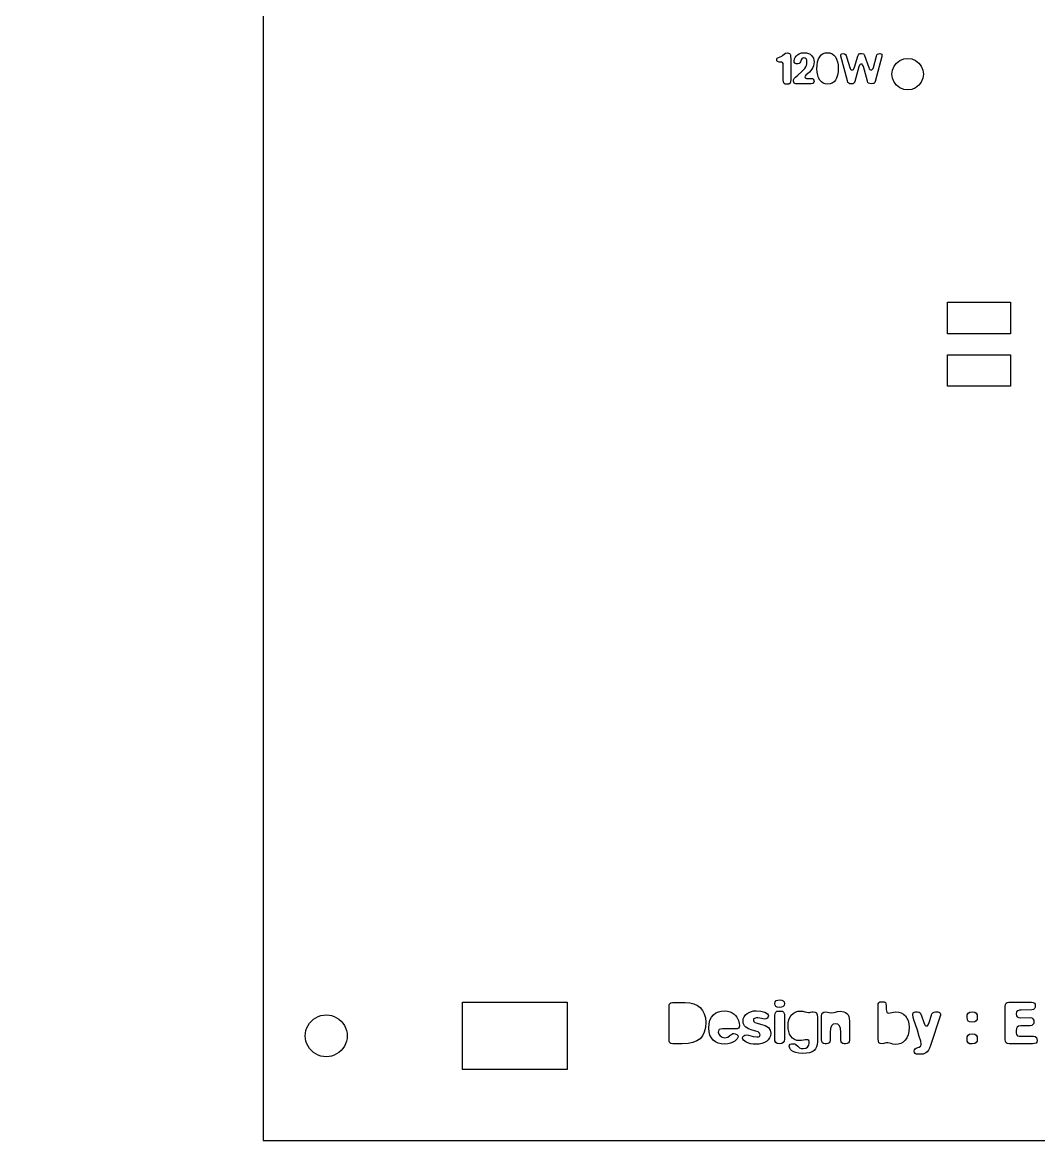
# Model space of a CAD drawing. Header units: metres. Extents: x 505 to 703, y -1295 to -955.
# Drawn here: x 504.9 to 601.9, y -1295.2 to -1188.5 of the extents above; entities that cross this region are included whole.
import ezdxf

# ---------------------------------------------------------------- set-up
doc = ezdxf.new("R2010")
doc.units = ezdxf.units.M

msp = doc.modelspace()

# ---------------------------------------------------------------- linework, layer by layer
at = {"layer": 'COMPONENT0'}
for p, q in [((566.6, -1282.35, 0), (566.62, -1282.2, 0)), ((566.6, -1285.48, 0), (566.6, -1282.35, 0)), ((566.62, -1282.2, 0), (566.68, -1282.09, 0)), ((566.68, -1282.09, 0), (566.78, -1282.02, 0)), ((566.78, -1282.02, 0), (566.92, -1282, 0)), ((566.92, -1282, 0), (568.13, -1282, 0)), ((568.13, -1282, 0), (568.57, -1282.03, 0)), ((568.57, -1282.03, 0), (568.96, -1282.12, 0)), ((568.96, -1282.12, 0), (569.3, -1282.27, 0)), ((569.3, -1282.27, 0), (569.58, -1282.48, 0)), ((569.58, -1282.48, 0), (569.8, -1282.75, 0)), ((576.68, -1282.1, 0), (576.72, -1281.92, 0)), ((576.71, -1282.24, 0), (576.68, -1282.1, 0)), ((576.78, -1282.36, 0), (576.71, -1282.24, 0)), ((576.72, -1281.92, 0), (576.82, -1281.81, 0)), ((576.92, -1282.43, 0), (576.78, -1282.36, 0)), ((576.82, -1281.81, 0), (576.97, -1281.75, 0)), ((577.14, -1282.46, 0), (576.92, -1282.43, 0)), ((576.97, -1281.75, 0), (577.14, -1281.73, 0)), ((577.14, -1281.73, 0), (577.36, -1281.75, 0)), ((577.32, -1282.44, 0), (577.14, -1282.46, 0)), ((577.47, -1282.38, 0), (577.32, -1282.44, 0)), ((577.36, -1281.75, 0), (577.5, -1281.83, 0)), ((577.57, -1282.27, 0), (577.47, -1282.38, 0)), ((577.5, -1281.83, 0), (577.58, -1281.94, 0)), ((577.61, -1282.08, 0), (577.57, -1282.27, 0)), ((577.58, -1281.94, 0), (577.61, -1282.08, 0)), ((586.55, -1282.27, 0), (586.56, -1282.13, 0)), ((586.55, -1285.45, 0), (586.55, -1282.27, 0)), ((586.56, -1282.13, 0), (586.62, -1282.01, 0)), ((586.62, -1282.01, 0), (586.71, -1281.93, 0)), ((586.71, -1281.93, 0), (586.84, -1281.91, 0)), ((586.84, -1281.91, 0), (587.03, -1281.91, 0)), ((587.03, -1281.91, 0), (587.14, -1281.93, 0)), ((587.14, -1281.93, 0), (587.24, -1282, 0)), ((587.24, -1282, 0), (587.3, -1282.11, 0)), ((587.3, -1282.11, 0), (587.32, -1282.27, 0)), ((587.32, -1282.27, 0), (587.32, -1282.66, 0)), ((587.32, -1282.66, 0), (587.34, -1282.78, 0)), ((598.68, -1282.34, 0), (598.7, -1282.17, 0)), ((598.68, -1285.52, 0), (598.68, -1282.34, 0)), ((598.7, -1282.17, 0), (598.76, -1282.05, 0)), ((598.76, -1282.05, 0), (598.87, -1281.98, 0)), ((598.87, -1281.98, 0), (599.02, -1281.96, 0)), ((599.02, -1281.96, 0), (601.2, -1281.96, 0)), ((601.2, -1281.96, 0), (601.35, -1281.98, 0)), ((601.38, -1282.66, 0), (601.23, -1282.7, 0)), ((601.35, -1281.98, 0), (601.46, -1282.04, 0)), ((601.48, -1282.56, 0), (601.38, -1282.66, 0)), ((601.46, -1282.04, 0), (601.53, -1282.14, 0)), ((601.53, -1282.42, 0), (601.48, -1282.56, 0)), ((601.53, -1282.14, 0), (601.55, -1282.27, 0)), ((601.55, -1282.27, 0), (601.53, -1282.42, 0)), ((569.8, -1282.75, 0), (569.96, -1283.08, 0)), ((569.96, -1283.08, 0), (570.06, -1283.45, 0)), ((570.06, -1283.45, 0), (570.09, -1283.87, 0)), ((570.41, -1284.02, 0), (570.5, -1283.67, 0)), ((570.5, -1283.67, 0), (570.65, -1283.39, 0)), ((570.65, -1283.39, 0), (570.84, -1283.16, 0)), ((570.84, -1283.16, 0), (571.06, -1282.99, 0)), ((571.06, -1282.99, 0), (571.31, -1282.87, 0)), ((571.31, -1282.87, 0), (571.58, -1282.81, 0)), ((571.58, -1282.81, 0), (571.87, -1282.78, 0)), ((571.87, -1282.78, 0), (572.17, -1282.8, 0)), ((572.17, -1282.8, 0), (572.42, -1282.87, 0)), ((572.42, -1282.87, 0), (572.63, -1282.96, 0)), ((572.63, -1282.96, 0), (572.81, -1283.09, 0)), ((572.81, -1283.09, 0), (572.95, -1283.23, 0)), ((572.95, -1283.23, 0), (573.07, -1283.39, 0)), ((573.07, -1283.39, 0), (573.22, -1283.7, 0)), ((573.22, -1283.7, 0), (573.29, -1283.98, 0)), ((573.66, -1283.77, 0), (573.68, -1283.55, 0)), ((573.68, -1283.55, 0), (573.76, -1283.35, 0)), ((573.76, -1283.35, 0), (573.89, -1283.18, 0)), ((573.89, -1283.18, 0), (574.04, -1283.04, 0)), ((574.04, -1283.04, 0), (574.23, -1282.93, 0)), ((574.23, -1282.93, 0), (574.45, -1282.84, 0)), ((574.45, -1282.84, 0), (574.67, -1282.79, 0)), ((574.67, -1283.56, 0), (574.64, -1283.63, 0)), ((574.64, -1283.63, 0), (574.67, -1283.78, 0)), ((574.67, -1282.79, 0), (574.91, -1282.78, 0)), ((574.74, -1283.51, 0), (574.67, -1283.56, 0)), ((574.94, -1283.46, 0), (574.74, -1283.51, 0)), ((574.91, -1282.78, 0), (575.36, -1282.82, 0)), ((575.02, -1283.46, 0), (574.94, -1283.46, 0)), ((575.08, -1283.45, 0), (575.02, -1283.46, 0)), ((575.26, -1283.48, 0), (575.08, -1283.45, 0)), ((575.42, -1283.52, 0), (575.26, -1283.48, 0)), ((575.36, -1282.82, 0), (575.74, -1282.92, 0)), ((575.56, -1283.56, 0), (575.42, -1283.52, 0)), ((575.72, -1283.58, 0), (575.56, -1283.56, 0)), ((575.84, -1283.55, 0), (575.72, -1283.58, 0)), ((575.74, -1282.92, 0), (575.99, -1283.07, 0)), ((575.96, -1283.47, 0), (575.84, -1283.55, 0)), ((576.05, -1283.37, 0), (575.96, -1283.47, 0)), ((575.99, -1283.07, 0), (576.06, -1283.16, 0)), ((576.08, -1283.25, 0), (576.05, -1283.37, 0)), ((576.06, -1283.16, 0), (576.08, -1283.25, 0)), ((576.68, -1283.22, 0), (576.71, -1283.04, 0)), ((576.68, -1285.41, 0), (576.68, -1283.22, 0)), ((576.71, -1283.04, 0), (576.78, -1282.91, 0)), ((576.78, -1282.91, 0), (576.89, -1282.82, 0)), ((576.89, -1282.82, 0), (577.03, -1282.8, 0)), ((577.03, -1282.8, 0), (577.25, -1282.8, 0)), ((577.25, -1282.8, 0), (577.41, -1282.83, 0)), ((577.41, -1282.83, 0), (577.53, -1282.92, 0)), ((577.53, -1282.92, 0), (577.6, -1283.09, 0)), ((577.6, -1283.09, 0), (577.62, -1283.31, 0)), ((577.62, -1283.31, 0), (577.62, -1285.5, 0)), ((577.97, -1283.93, 0), (578.03, -1283.65, 0)), ((578.03, -1283.65, 0), (578.13, -1283.41, 0)), ((578.13, -1283.41, 0), (578.26, -1283.2, 0)), ((578.26, -1283.2, 0), (578.43, -1283.03, 0)), ((578.43, -1283.03, 0), (578.63, -1282.91, 0)), ((578.63, -1282.91, 0), (578.87, -1282.83, 0)), ((578.87, -1282.83, 0), (579.14, -1282.8, 0)), ((579.14, -1282.8, 0), (579.36, -1282.82, 0)), ((579.36, -1282.82, 0), (579.56, -1282.87, 0)), ((579.56, -1282.87, 0), (579.74, -1282.92, 0)), ((579.74, -1282.92, 0), (579.89, -1282.94, 0)), ((579.89, -1282.94, 0), (580, -1282.93, 0)), ((580, -1282.93, 0), (580.1, -1282.91, 0)), ((580.1, -1282.91, 0), (580.21, -1282.89, 0)), ((580.21, -1282.89, 0), (580.36, -1282.88, 0)), ((580.36, -1282.88, 0), (580.55, -1282.91, 0)), ((580.55, -1282.91, 0), (580.67, -1282.99, 0)), ((580.67, -1282.99, 0), (580.73, -1283.15, 0)), ((580.73, -1283.15, 0), (580.75, -1283.41, 0)), ((580.75, -1283.41, 0), (580.75, -1285.73, 0)), ((581.15, -1283.23, 0), (581.18, -1283.09, 0)), ((581.15, -1285.56, 0), (581.15, -1283.23, 0)), ((581.18, -1283.09, 0), (581.26, -1282.98, 0)), ((581.26, -1282.98, 0), (581.38, -1282.92, 0)), ((581.38, -1282.92, 0), (581.56, -1282.89, 0)), ((581.56, -1282.89, 0), (581.88, -1282.94, 0)), ((581.88, -1282.94, 0), (582.14, -1282.98, 0)), ((582.14, -1282.98, 0), (582.32, -1282.95, 0)), ((582.32, -1282.95, 0), (582.48, -1282.9, 0)), ((582.48, -1282.9, 0), (582.66, -1282.85, 0)), ((582.66, -1282.85, 0), (582.92, -1282.82, 0)), ((582.92, -1282.82, 0), (583.29, -1282.88, 0)), ((583.29, -1282.88, 0), (583.44, -1282.94, 0)), ((583.44, -1282.94, 0), (583.57, -1283.04, 0)), ((583.57, -1283.04, 0), (583.68, -1283.16, 0)), ((583.68, -1283.16, 0), (583.75, -1283.33, 0)), ((583.75, -1283.33, 0), (583.8, -1283.53, 0)), ((583.8, -1283.53, 0), (583.81, -1283.76, 0)), ((587.34, -1282.78, 0), (587.38, -1282.9, 0)), ((587.38, -1282.9, 0), (587.46, -1282.98, 0)), ((587.46, -1282.98, 0), (587.57, -1283.01, 0)), ((587.57, -1283.01, 0), (587.7, -1282.99, 0)), ((587.7, -1282.99, 0), (587.85, -1282.95, 0)), ((587.85, -1282.95, 0), (588.03, -1282.9, 0)), ((588.03, -1282.9, 0), (588.25, -1282.88, 0)), ((588.25, -1282.88, 0), (588.51, -1282.91, 0)), ((588.51, -1282.91, 0), (588.75, -1282.98, 0)), ((588.75, -1282.98, 0), (588.96, -1283.1, 0)), ((588.96, -1283.1, 0), (589.15, -1283.26, 0)), ((589.15, -1283.26, 0), (589.3, -1283.47, 0)), ((589.3, -1283.47, 0), (589.41, -1283.72, 0)), ((589.41, -1283.72, 0), (589.48, -1284.01, 0)), ((589.85, -1283.13, 0), (589.89, -1282.98, 0)), ((589.89, -1283.42, 0), (589.85, -1283.13, 0)), ((589.89, -1282.98, 0), (589.98, -1282.91, 0)), ((589.96, -1283.63, 0), (589.89, -1283.42, 0)), ((590.11, -1284.08, 0), (589.96, -1283.63, 0)), ((589.98, -1282.91, 0), (590.11, -1282.89, 0)), ((590.11, -1282.89, 0), (590.32, -1282.89, 0)), ((590.32, -1282.89, 0), (590.45, -1282.91, 0)), ((590.45, -1282.91, 0), (590.55, -1282.98, 0)), ((590.55, -1282.98, 0), (590.64, -1283.1, 0)), ((590.64, -1283.1, 0), (590.69, -1283.26, 0)), ((590.69, -1283.26, 0), (590.9, -1283.9, 0)), ((591.42, -1283.89, 0), (591.63, -1283.19, 0)), ((592.48, -1283.29, 0), (591.55, -1286.1, 0)), ((591.63, -1283.19, 0), (591.69, -1283.06, 0)), ((591.69, -1283.06, 0), (591.77, -1282.97, 0)), ((591.77, -1282.97, 0), (591.89, -1282.91, 0)), ((591.89, -1282.91, 0), (592.04, -1282.89, 0)), ((592.04, -1282.89, 0), (592.24, -1282.89, 0)), ((592.24, -1282.89, 0), (592.34, -1282.9, 0)), ((592.34, -1282.9, 0), (592.42, -1282.95, 0)), ((592.42, -1282.95, 0), (592.48, -1283.02, 0)), ((592.48, -1283.02, 0), (592.5, -1283.1, 0)), ((592.49, -1283.21, 0), (592.48, -1283.29, 0)), ((592.5, -1283.1, 0), (592.49, -1283.21, 0)), ((595.04, -1283.39, 0), (595.06, -1283.17, 0)), ((595.07, -1283.63, 0), (595.04, -1283.39, 0)), ((595.06, -1283.17, 0), (595.14, -1283.02, 0)), ((595.15, -1283.78, 0), (595.07, -1283.63, 0)), ((595.14, -1283.02, 0), (595.29, -1282.92, 0)), ((595.29, -1282.92, 0), (595.53, -1282.89, 0)), ((595.53, -1282.89, 0), (595.78, -1282.92, 0)), ((595.78, -1282.92, 0), (595.92, -1283.02, 0)), ((595.92, -1283.02, 0), (595.99, -1283.17, 0)), ((595.99, -1283.6, 0), (595.92, -1283.75, 0)), ((595.99, -1283.17, 0), (596.01, -1283.39, 0)), ((596.01, -1283.39, 0), (595.99, -1283.6, 0)), ((599.77, -1282.88, 0), (599.73, -1283.06, 0)), ((599.73, -1283.06, 0), (599.75, -1283.25, 0)), ((599.75, -1283.25, 0), (599.83, -1283.36, 0)), ((599.87, -1282.78, 0), (599.77, -1282.88, 0)), ((599.83, -1283.36, 0), (599.97, -1283.42, 0)), ((600.03, -1282.73, 0), (599.87, -1282.78, 0)), ((599.97, -1283.42, 0), (600.17, -1283.44, 0)), ((600.21, -1282.72, 0), (600.03, -1282.73, 0)), ((600.17, -1283.44, 0), (601.05, -1283.42, 0)), ((601.23, -1282.7, 0), (600.21, -1282.72, 0)), ((601.05, -1283.42, 0), (601.21, -1283.45, 0)), ((601.21, -1283.45, 0), (601.32, -1283.55, 0)), ((601.32, -1283.55, 0), (601.4, -1283.68, 0)), ((601.4, -1283.68, 0), (601.42, -1283.83, 0)), ((570.06, -1284.38, 0), (569.96, -1284.81, 0)), ((570.09, -1283.87, 0), (570.06, -1284.38, 0)), ((570.38, -1284.44, 0), (570.41, -1284.02, 0)), ((570.41, -1284.79, 0), (570.38, -1284.44, 0)), ((570.49, -1285.1, 0), (570.41, -1284.79, 0)), ((571.31, -1284.68, 0), (571.28, -1284.81, 0)), ((571.38, -1284.58, 0), (571.31, -1284.68, 0)), ((571.51, -1284.53, 0), (571.38, -1284.58, 0)), ((571.69, -1284.51, 0), (571.51, -1284.53, 0)), ((572.64, -1284.51, 0), (571.69, -1284.51, 0)), ((572.91, -1284.51, 0), (572.64, -1284.51, 0)), ((573.09, -1284.49, 0), (572.91, -1284.51, 0)), ((573.22, -1284.44, 0), (573.09, -1284.49, 0)), ((573.29, -1284.34, 0), (573.22, -1284.44, 0)), ((573.29, -1283.98, 0), (573.31, -1284.17, 0)), ((573.31, -1284.17, 0), (573.29, -1284.34, 0)), ((573.67, -1283.95, 0), (573.66, -1283.77, 0)), ((573.72, -1284.1, 0), (573.67, -1283.95, 0)), ((573.8, -1284.23, 0), (573.72, -1284.1, 0)), ((573.91, -1284.34, 0), (573.8, -1284.23, 0)), ((574.18, -1284.51, 0), (573.91, -1284.34, 0)), ((574.52, -1284.62, 0), (574.18, -1284.51, 0)), ((574.88, -1284.71, 0), (574.52, -1284.62, 0)), ((574.67, -1283.78, 0), (574.79, -1283.89, 0)), ((574.79, -1283.89, 0), (575, -1283.97, 0)), ((575.11, -1284.79, 0), (574.88, -1284.71, 0)), ((575, -1283.97, 0), (575.33, -1284.04, 0)), ((575.24, -1284.91, 0), (575.11, -1284.79, 0)), ((575.33, -1284.04, 0), (575.78, -1284.18, 0)), ((575.78, -1284.18, 0), (575.94, -1284.27, 0)), ((575.94, -1284.27, 0), (576.07, -1284.38, 0)), ((576.07, -1284.38, 0), (576.24, -1284.63, 0)), ((576.24, -1284.63, 0), (576.3, -1284.92, 0)), ((577.95, -1284.23, 0), (577.97, -1283.93, 0)), ((577.97, -1284.5, 0), (577.95, -1284.23, 0)), ((578.02, -1284.76, 0), (577.97, -1284.5, 0)), ((578.1, -1285, 0), (578.02, -1284.76, 0)), ((582.01, -1284.48, 0), (581.98, -1284.85, 0)), ((582.11, -1284.22, 0), (582.01, -1284.48, 0)), ((582.18, -1284.13, 0), (582.11, -1284.22, 0)), ((582.27, -1284.06, 0), (582.18, -1284.13, 0)), ((582.49, -1284.01, 0), (582.27, -1284.06, 0)), ((582.71, -1284.06, 0), (582.49, -1284.01, 0)), ((582.87, -1284.21, 0), (582.71, -1284.06, 0)), ((582.97, -1284.46, 0), (582.87, -1284.21, 0)), ((583, -1284.82, 0), (582.97, -1284.46, 0)), ((583.81, -1283.76, 0), (583.81, -1285.59, 0)), ((589.48, -1284.74, 0), (589.4, -1285.07, 0)), ((589.48, -1284.01, 0), (589.5, -1284.35, 0)), ((589.5, -1284.35, 0), (589.48, -1284.74, 0)), ((590.3, -1284.64, 0), (590.11, -1284.08, 0)), ((590.48, -1285.22, 0), (590.3, -1284.64, 0)), ((590.9, -1283.9, 0), (590.96, -1284.07, 0)), ((590.96, -1284.07, 0), (591.03, -1284.17, 0)), ((591.03, -1284.17, 0), (591.11, -1284.22, 0)), ((591.11, -1284.22, 0), (591.19, -1284.23, 0)), ((591.19, -1284.23, 0), (591.27, -1284.2, 0)), ((591.27, -1284.2, 0), (591.33, -1284.12, 0)), ((591.33, -1284.12, 0), (591.42, -1283.89, 0)), ((595.3, -1283.84, 0), (595.15, -1283.78, 0)), ((595.53, -1283.87, 0), (595.3, -1283.84, 0)), ((595.78, -1283.84, 0), (595.53, -1283.87, 0)), ((595.92, -1283.75, 0), (595.78, -1283.84, 0)), ((599.74, -1284.47, 0), (599.72, -1284.7, 0)), ((599.72, -1284.7, 0), (599.72, -1284.87, 0)), ((599.82, -1284.33, 0), (599.74, -1284.47, 0)), ((599.96, -1284.26, 0), (599.82, -1284.33, 0)), ((600.17, -1284.23, 0), (599.96, -1284.26, 0)), ((601.05, -1284.21, 0), (600.17, -1284.23, 0)), ((601.21, -1284.18, 0), (601.05, -1284.21, 0)), ((601.32, -1284.1, 0), (601.21, -1284.18, 0)), ((601.4, -1283.98, 0), (601.32, -1284.1, 0)), ((601.42, -1283.83, 0), (601.4, -1283.98, 0)), ((566.61, -1285.7, 0), (566.6, -1285.48, 0)), ((566.67, -1285.84, 0), (566.61, -1285.7, 0)), ((566.78, -1285.9, 0), (566.67, -1285.84, 0)), ((568.87, -1285.81, 0), (568.41, -1285.9, 0)), ((569.26, -1285.66, 0), (568.87, -1285.81, 0)), ((569.57, -1285.45, 0), (569.26, -1285.66, 0)), ((569.8, -1285.16, 0), (569.57, -1285.45, 0)), ((569.96, -1284.81, 0), (569.8, -1285.16, 0)), ((570.63, -1285.36, 0), (570.49, -1285.1, 0)), ((570.81, -1285.57, 0), (570.63, -1285.36, 0)), ((571.03, -1285.74, 0), (570.81, -1285.57, 0)), ((571.28, -1285.86, 0), (571.03, -1285.74, 0)), ((571.28, -1284.81, 0), (571.33, -1285, 0)), ((571.57, -1285.94, 0), (571.28, -1285.86, 0)), ((571.33, -1285, 0), (571.47, -1285.18, 0)), ((571.47, -1285.18, 0), (571.66, -1285.3, 0)), ((571.66, -1285.3, 0), (571.89, -1285.35, 0)), ((571.89, -1285.35, 0), (572.06, -1285.33, 0)), ((572.06, -1285.33, 0), (572.2, -1285.29, 0)), ((572.2, -1285.29, 0), (572.41, -1285.15, 0)), ((572.41, -1285.15, 0), (572.58, -1285, 0)), ((572.68, -1285.78, 0), (572.45, -1285.88, 0)), ((572.58, -1285, 0), (572.67, -1284.96, 0)), ((572.67, -1284.96, 0), (572.78, -1284.94, 0)), ((572.86, -1285.67, 0), (572.68, -1285.78, 0)), ((572.78, -1284.94, 0), (572.92, -1284.97, 0)), ((573.1, -1285.44, 0), (572.86, -1285.67, 0)), ((572.92, -1284.97, 0), (573.05, -1285.04, 0)), ((573.05, -1285.04, 0), (573.15, -1285.14, 0)), ((573.18, -1285.25, 0), (573.1, -1285.44, 0)), ((573.15, -1285.14, 0), (573.18, -1285.25, 0)), ((573.61, -1285.39, 0), (573.64, -1285.26, 0)), ((573.63, -1285.48, 0), (573.61, -1285.39, 0)), ((573.7, -1285.57, 0), (573.63, -1285.48, 0)), ((573.64, -1285.26, 0), (573.72, -1285.16, 0)), ((573.96, -1285.76, 0), (573.7, -1285.57, 0)), ((573.72, -1285.16, 0), (573.84, -1285.09, 0)), ((573.84, -1285.09, 0), (573.96, -1285.06, 0)), ((573.96, -1285.06, 0), (574.18, -1285.1, 0)), ((574.37, -1285.92, 0), (573.96, -1285.76, 0)), ((574.18, -1285.1, 0), (574.39, -1285.17, 0)), ((574.39, -1285.17, 0), (574.63, -1285.24, 0)), ((574.63, -1285.24, 0), (574.97, -1285.28, 0)), ((574.97, -1285.28, 0), (575.13, -1285.26, 0)), ((575.13, -1285.26, 0), (575.22, -1285.23, 0)), ((575.22, -1285.23, 0), (575.27, -1285.17, 0)), ((575.28, -1285.08, 0), (575.24, -1284.91, 0)), ((575.27, -1285.17, 0), (575.28, -1285.08, 0)), ((575.7, -1285.82, 0), (575.46, -1285.9, 0)), ((575.9, -1285.7, 0), (575.7, -1285.82, 0)), ((576.06, -1285.55, 0), (575.9, -1285.7, 0)), ((576.19, -1285.37, 0), (576.06, -1285.55, 0)), ((576.27, -1285.16, 0), (576.19, -1285.37, 0)), ((576.3, -1284.92, 0), (576.27, -1285.16, 0)), ((576.7, -1285.64, 0), (576.68, -1285.41, 0)), ((576.77, -1285.8, 0), (576.7, -1285.64, 0)), ((576.91, -1285.89, 0), (576.77, -1285.8, 0)), ((577.5, -1285.82, 0), (577.36, -1285.9, 0)), ((577.59, -1285.69, 0), (577.5, -1285.82, 0)), ((577.62, -1285.5, 0), (577.59, -1285.69, 0)), ((578.22, -1285.21, 0), (578.1, -1285, 0)), ((578.37, -1285.38, 0), (578.22, -1285.21, 0)), ((578.56, -1285.51, 0), (578.37, -1285.38, 0)), ((578.78, -1285.6, 0), (578.56, -1285.51, 0)), ((579.05, -1285.63, 0), (578.78, -1285.6, 0)), ((579.22, -1285.62, 0), (579.05, -1285.63, 0)), ((579.42, -1285.59, 0), (579.22, -1285.62, 0)), ((579.59, -1285.56, 0), (579.42, -1285.59, 0)), ((579.7, -1285.55, 0), (579.59, -1285.56, 0)), ((579.83, -1285.56, 0), (579.7, -1285.55, 0)), ((579.92, -1285.62, 0), (579.83, -1285.56, 0)), ((579.97, -1285.72, 0), (579.92, -1285.62, 0)), ((579.94, -1286.07, 0), (579.98, -1285.86, 0)), ((579.98, -1285.86, 0), (579.97, -1285.72, 0)), ((580.75, -1285.73, 0), (580.73, -1285.99, 0)), ((581.17, -1285.72, 0), (581.15, -1285.56, 0)), ((581.24, -1285.83, 0), (581.17, -1285.72, 0)), ((581.35, -1285.9, 0), (581.24, -1285.83, 0)), ((581.87, -1285.84, 0), (581.75, -1285.9, 0)), ((581.95, -1285.74, 0), (581.87, -1285.84, 0)), ((581.97, -1285.59, 0), (581.95, -1285.74, 0)), ((581.98, -1284.85, 0), (581.97, -1285.59, 0)), ((582.99, -1285.59, 0), (583, -1284.82, 0)), ((583.01, -1285.74, 0), (582.99, -1285.59, 0)), ((583.09, -1285.84, 0), (583.01, -1285.74, 0)), ((583.19, -1285.9, 0), (583.09, -1285.84, 0)), ((583.71, -1285.84, 0), (583.59, -1285.9, 0)), ((583.79, -1285.74, 0), (583.71, -1285.84, 0)), ((583.81, -1285.59, 0), (583.79, -1285.74, 0)), ((586.57, -1285.69, 0), (586.55, -1285.45, 0)), ((586.63, -1285.83, 0), (586.57, -1285.69, 0)), ((586.75, -1285.9, 0), (586.63, -1285.83, 0)), ((587.31, -1285.85, 0), (587.2, -1285.88, 0)), ((587.47, -1285.84, 0), (587.31, -1285.85, 0)), ((587.65, -1285.86, 0), (587.47, -1285.84, 0)), ((587.78, -1285.91, 0), (587.65, -1285.86, 0)), ((588.94, -1285.76, 0), (588.72, -1285.89, 0)), ((589.13, -1285.58, 0), (588.94, -1285.76, 0)), ((589.28, -1285.35, 0), (589.13, -1285.58, 0)), ((589.4, -1285.07, 0), (589.28, -1285.35, 0)), ((590.61, -1285.68, 0), (590.48, -1285.22, 0)), ((590.67, -1285.93, 0), (590.61, -1285.68, 0)), ((595.04, -1285.46, 0), (595.06, -1285.25, 0)), ((595.06, -1285.68, 0), (595.04, -1285.46, 0)), ((595.06, -1285.25, 0), (595.13, -1285.1, 0)), ((595.13, -1285.83, 0), (595.06, -1285.68, 0)), ((595.13, -1285.1, 0), (595.28, -1285, 0)), ((595.28, -1285.92, 0), (595.13, -1285.83, 0)), ((595.28, -1285, 0), (595.52, -1284.97, 0)), ((595.52, -1284.97, 0), (595.77, -1285, 0)), ((595.77, -1285, 0), (595.91, -1285.09, 0)), ((595.92, -1285.82, 0), (595.78, -1285.91, 0)), ((595.91, -1285.09, 0), (595.99, -1285.25, 0)), ((595.99, -1285.67, 0), (595.92, -1285.82, 0)), ((595.99, -1285.25, 0), (596.01, -1285.46, 0)), ((596.01, -1285.46, 0), (595.99, -1285.67, 0)), ((598.7, -1285.71, 0), (598.68, -1285.52, 0)), ((598.76, -1285.84, 0), (598.7, -1285.71, 0)), ((598.88, -1285.91, 0), (598.76, -1285.84, 0)), ((599.72, -1284.87, 0), (599.75, -1285.05, 0)), ((599.75, -1285.05, 0), (599.86, -1285.16, 0)), ((599.86, -1285.16, 0), (600.02, -1285.2, 0)), ((600.02, -1285.2, 0), (600.24, -1285.21, 0)), ((600.24, -1285.21, 0), (601.39, -1285.19, 0)), ((601.39, -1285.19, 0), (601.54, -1285.22, 0)), ((601.62, -1285.86, 0), (601.48, -1285.91, 0)), ((601.54, -1285.22, 0), (601.65, -1285.33, 0)), ((601.7, -1285.76, 0), (601.62, -1285.86, 0)), ((601.65, -1285.33, 0), (601.71, -1285.47, 0)), ((601.73, -1285.63, 0), (601.7, -1285.76, 0)), ((601.71, -1285.47, 0), (601.73, -1285.63, 0)), ((566.95, -1285.93, 0), (566.78, -1285.9, 0)), ((567.86, -1285.93, 0), (566.95, -1285.93, 0)), ((568.41, -1285.9, 0), (567.86, -1285.93, 0)), ((571.88, -1285.96, 0), (571.57, -1285.94, 0)), ((572.19, -1285.94, 0), (571.88, -1285.96, 0)), ((572.45, -1285.88, 0), (572.19, -1285.94, 0)), ((574.62, -1285.96, 0), (574.37, -1285.92, 0)), ((574.91, -1285.98, 0), (574.62, -1285.96, 0)), ((575.2, -1285.96, 0), (574.91, -1285.98, 0)), ((575.46, -1285.9, 0), (575.2, -1285.96, 0)), ((577.15, -1285.93, 0), (576.91, -1285.89, 0)), ((577.36, -1285.9, 0), (577.15, -1285.93, 0)), ((578.06, -1286.16, 0), (578.09, -1286.05, 0)), ((578.12, -1286.36, 0), (578.06, -1286.16, 0)), ((578.09, -1286.05, 0), (578.16, -1285.98, 0)), ((578.19, -1286.48, 0), (578.12, -1286.36, 0)), ((578.16, -1285.98, 0), (578.28, -1285.94, 0)), ((578.32, -1286.59, 0), (578.19, -1286.48, 0)), ((578.28, -1285.94, 0), (578.45, -1285.92, 0)), ((578.49, -1286.69, 0), (578.32, -1286.59, 0)), ((578.45, -1285.92, 0), (578.61, -1285.94, 0)), ((578.71, -1286.77, 0), (578.49, -1286.69, 0)), ((578.61, -1285.94, 0), (578.71, -1285.99, 0)), ((578.71, -1285.99, 0), (578.88, -1286.16, 0)), ((578.99, -1286.83, 0), (578.71, -1286.77, 0)), ((578.88, -1286.16, 0), (579.06, -1286.32, 0)), ((579.35, -1286.85, 0), (578.99, -1286.83, 0)), ((579.06, -1286.32, 0), (579.2, -1286.37, 0)), ((579.2, -1286.37, 0), (579.4, -1286.39, 0)), ((579.71, -1286.83, 0), (579.35, -1286.85, 0)), ((579.4, -1286.39, 0), (579.64, -1286.35, 0)), ((579.64, -1286.35, 0), (579.82, -1286.24, 0)), ((580.01, -1286.78, 0), (579.71, -1286.83, 0)), ((579.82, -1286.24, 0), (579.94, -1286.07, 0)), ((580.26, -1286.69, 0), (580.01, -1286.78, 0)), ((580.44, -1286.57, 0), (580.26, -1286.69, 0)), ((580.58, -1286.41, 0), (580.44, -1286.57, 0)), ((580.68, -1286.22, 0), (580.58, -1286.41, 0)), ((580.73, -1285.99, 0), (580.68, -1286.22, 0)), ((581.48, -1285.92, 0), (581.35, -1285.9, 0)), ((581.61, -1285.92, 0), (581.48, -1285.92, 0)), ((581.75, -1285.9, 0), (581.61, -1285.92, 0)), ((583.32, -1285.92, 0), (583.19, -1285.9, 0)), ((583.45, -1285.92, 0), (583.32, -1285.92, 0)), ((583.59, -1285.9, 0), (583.45, -1285.92, 0)), ((586.95, -1285.92, 0), (586.75, -1285.9, 0)), ((587.1, -1285.91, 0), (586.95, -1285.92, 0)), ((587.2, -1285.88, 0), (587.1, -1285.91, 0)), ((587.95, -1285.97, 0), (587.78, -1285.91, 0)), ((588.21, -1285.99, 0), (587.95, -1285.97, 0)), ((588.47, -1285.96, 0), (588.21, -1285.99, 0)), ((588.72, -1285.89, 0), (588.47, -1285.96, 0)), ((589.99, -1286.62, 0), (590.01, -1286.49, 0)), ((590.01, -1286.75, 0), (589.99, -1286.62, 0)), ((590.01, -1286.49, 0), (590.08, -1286.4, 0)), ((590.08, -1286.85, 0), (590.01, -1286.75, 0)), ((590.08, -1286.4, 0), (590.19, -1286.33, 0)), ((590.18, -1286.91, 0), (590.08, -1286.85, 0)), ((590.31, -1286.93, 0), (590.18, -1286.91, 0)), ((590.19, -1286.33, 0), (590.33, -1286.29, 0)), ((590.6, -1286.93, 0), (590.31, -1286.93, 0)), ((590.33, -1286.29, 0), (590.48, -1286.24, 0)), ((590.48, -1286.24, 0), (590.58, -1286.15, 0)), ((590.58, -1286.15, 0), (590.65, -1286.04, 0)), ((590.86, -1286.91, 0), (590.6, -1286.93, 0)), ((590.65, -1286.04, 0), (590.67, -1285.93, 0)), ((591.11, -1286.79, 0), (590.86, -1286.91, 0)), ((591.23, -1286.69, 0), (591.11, -1286.79, 0)), ((591.35, -1286.54, 0), (591.23, -1286.69, 0)), ((591.45, -1286.35, 0), (591.35, -1286.54, 0)), ((591.55, -1286.1, 0), (591.45, -1286.35, 0)), ((595.53, -1285.94, 0), (595.28, -1285.92, 0)), ((595.78, -1285.91, 0), (595.53, -1285.94, 0)), ((599.04, -1285.93, 0), (598.88, -1285.91, 0)), ((601.28, -1285.93, 0), (599.04, -1285.93, 0)), ((601.48, -1285.91, 0), (601.28, -1285.93, 0))]:
    msp.add_line(p, q, dxfattribs=at)
at = {"layer": 'COMPONENT2'}
for p, q in [((576.88, -1192.01, 0), (576.89, -1191.94, 0)), ((576.89, -1191.94, 0), (576.92, -1191.88, 0)), ((576.92, -1191.88, 0), (577.03, -1191.8, 0)), ((577.03, -1191.8, 0), (577.19, -1191.74, 0)), ((577.19, -1191.74, 0), (577.36, -1191.67, 0)), ((577.36, -1191.67, 0), (577.46, -1191.59, 0)), ((577.46, -1191.59, 0), (577.57, -1191.5, 0)), ((577.57, -1191.5, 0), (577.71, -1191.41, 0)), ((577.71, -1191.41, 0), (577.9, -1191.38, 0)), ((577.9, -1191.38, 0), (578.01, -1191.39, 0)), ((578.01, -1191.39, 0), (578.09, -1191.43, 0)), ((578.09, -1191.43, 0), (578.14, -1191.48, 0)), ((578.14, -1191.48, 0), (578.18, -1191.56, 0)), ((578.18, -1191.56, 0), (578.2, -1191.73, 0)), ((578.2, -1191.73, 0), (578.21, -1191.93, 0)), ((578.21, -1191.93, 0), (578.21, -1193.9, 0)), ((578.52, -1192.16, 0), (578.57, -1191.94, 0)), ((578.57, -1191.94, 0), (578.63, -1191.81, 0)), ((578.63, -1191.81, 0), (578.72, -1191.68, 0)), ((578.72, -1191.68, 0), (578.85, -1191.55, 0)), ((578.85, -1191.55, 0), (579.02, -1191.45, 0)), ((579.02, -1191.45, 0), (579.22, -1191.37, 0)), ((579.27, -1191.93, 0), (579.2, -1192.02, 0)), ((579.22, -1191.37, 0), (579.48, -1191.35, 0)), ((579.36, -1191.86, 0), (579.27, -1191.93, 0)), ((579.46, -1191.84, 0), (579.36, -1191.86, 0)), ((579.57, -1191.86, 0), (579.46, -1191.84, 0)), ((579.48, -1191.35, 0), (579.7, -1191.37, 0)), ((579.67, -1191.94, 0), (579.57, -1191.86, 0)), ((579.74, -1192.07, 0), (579.67, -1191.94, 0)), ((579.7, -1191.37, 0), (579.89, -1191.42, 0)), ((579.89, -1191.42, 0), (580.06, -1191.5, 0)), ((580.06, -1191.5, 0), (580.19, -1191.61, 0)), ((580.19, -1191.61, 0), (580.29, -1191.74, 0)), ((580.29, -1191.74, 0), (580.37, -1191.89, 0)), ((580.37, -1191.89, 0), (580.42, -1192.05, 0)), ((580.77, -1192.22, 0), (580.85, -1191.95, 0)), ((580.85, -1191.95, 0), (580.97, -1191.74, 0)), ((580.97, -1191.74, 0), (581.12, -1191.57, 0)), ((581.12, -1191.57, 0), (581.29, -1191.44, 0)), ((581.29, -1191.44, 0), (581.5, -1191.37, 0)), ((581.5, -1191.37, 0), (581.73, -1191.35, 0)), ((581.73, -1191.35, 0), (581.95, -1191.37, 0)), ((581.95, -1191.37, 0), (582.15, -1191.45, 0)), ((582.15, -1191.45, 0), (582.32, -1191.58, 0)), ((582.32, -1191.58, 0), (582.47, -1191.75, 0)), ((582.47, -1191.75, 0), (582.58, -1191.96, 0)), ((582.58, -1191.96, 0), (582.67, -1192.22, 0)), ((582.98, -1191.57, 0), (583.01, -1191.5, 0)), ((582.99, -1191.68, 0), (582.98, -1191.57, 0)), ((583.61, -1194.03, 0), (582.99, -1191.68, 0)), ((583.01, -1191.5, 0), (583.09, -1191.45, 0)), ((583.09, -1191.45, 0), (583.2, -1191.44, 0)), ((583.2, -1191.44, 0), (583.34, -1191.45, 0)), ((583.34, -1191.45, 0), (583.43, -1191.51, 0)), ((583.43, -1191.51, 0), (583.49, -1191.63, 0)), ((583.49, -1191.63, 0), (583.55, -1191.83, 0)), ((583.55, -1191.83, 0), (583.84, -1192.77, 0)), ((584.28, -1192.73, 0), (584.62, -1191.69, 0)), ((584.62, -1191.69, 0), (584.67, -1191.55, 0)), ((584.67, -1191.55, 0), (584.75, -1191.47, 0)), ((584.75, -1191.47, 0), (584.84, -1191.44, 0)), ((584.84, -1191.44, 0), (584.95, -1191.44, 0)), ((584.95, -1191.44, 0), (585.14, -1191.47, 0)), ((585.14, -1191.47, 0), (585.21, -1191.53, 0)), ((585.21, -1191.53, 0), (585.26, -1191.63, 0)), ((585.26, -1191.63, 0), (585.67, -1192.78, 0)), ((586.1, -1192.77, 0), (586.4, -1191.67, 0)), ((586.9, -1191.72, 0), (586.27, -1194.09, 0)), ((586.4, -1191.67, 0), (586.44, -1191.55, 0)), ((586.44, -1191.55, 0), (586.5, -1191.48, 0)), ((586.5, -1191.48, 0), (586.59, -1191.45, 0)), ((586.59, -1191.45, 0), (586.7, -1191.44, 0)), ((586.7, -1191.44, 0), (586.81, -1191.45, 0)), ((586.81, -1191.45, 0), (586.89, -1191.5, 0)), ((586.89, -1191.5, 0), (586.91, -1191.59, 0)), ((586.91, -1191.59, 0), (586.9, -1191.72, 0)), ((576.89, -1192.13, 0), (576.88, -1192.01, 0)), ((576.94, -1192.2, 0), (576.89, -1192.13, 0)), ((577.09, -1192.25, 0), (576.94, -1192.2, 0)), ((577.27, -1192.25, 0), (577.09, -1192.25, 0)), ((577.35, -1192.26, 0), (577.27, -1192.25, 0)), ((577.41, -1192.3, 0), (577.35, -1192.26, 0)), ((577.47, -1192.38, 0), (577.41, -1192.3, 0)), ((577.49, -1192.47, 0), (577.47, -1192.38, 0)), ((577.49, -1192.68, 0), (577.49, -1192.47, 0)), ((577.49, -1193.95, 0), (577.49, -1192.68, 0)), ((578.55, -1192.27, 0), (578.52, -1192.16, 0)), ((578.61, -1192.35, 0), (578.55, -1192.27, 0)), ((578.73, -1192.4, 0), (578.61, -1192.35, 0)), ((578.88, -1192.41, 0), (578.73, -1192.4, 0)), ((579.01, -1192.39, 0), (578.88, -1192.41, 0)), ((579.09, -1192.33, 0), (579.01, -1192.39, 0)), ((579.14, -1192.24, 0), (579.09, -1192.33, 0)), ((579.17, -1192.14, 0), (579.14, -1192.24, 0)), ((579.2, -1192.02, 0), (579.17, -1192.14, 0)), ((579.28, -1193.16, 0), (579.55, -1192.86, 0)), ((579.55, -1192.86, 0), (579.64, -1192.71, 0)), ((579.64, -1192.71, 0), (579.71, -1192.57, 0)), ((579.71, -1192.57, 0), (579.75, -1192.43, 0)), ((579.76, -1192.28, 0), (579.74, -1192.07, 0)), ((579.75, -1192.43, 0), (579.76, -1192.28, 0)), ((580.23, -1192.92, 0), (579.99, -1193.2, 0)), ((580.32, -1192.77, 0), (580.23, -1192.92, 0)), ((580.38, -1192.61, 0), (580.32, -1192.77, 0)), ((580.42, -1192.43, 0), (580.38, -1192.61, 0)), ((580.42, -1192.05, 0), (580.43, -1192.23, 0)), ((580.43, -1192.23, 0), (580.42, -1192.43, 0)), ((580.71, -1192.9, 0), (580.72, -1192.54, 0)), ((580.72, -1193.21, 0), (580.71, -1192.9, 0)), ((580.72, -1192.54, 0), (580.77, -1192.22, 0)), ((582.67, -1192.22, 0), (582.72, -1192.51, 0)), ((582.72, -1192.51, 0), (582.74, -1192.83, 0)), ((582.74, -1192.83, 0), (582.72, -1193.19, 0)), ((583.84, -1192.77, 0), (583.87, -1192.87, 0)), ((583.87, -1192.87, 0), (583.92, -1192.94, 0)), ((583.92, -1192.94, 0), (583.97, -1192.99, 0)), ((583.97, -1192.99, 0), (584.04, -1193, 0)), ((584.04, -1193, 0), (584.13, -1193, 0)), ((584.13, -1193, 0), (584.2, -1192.96, 0)), ((584.2, -1192.96, 0), (584.24, -1192.88, 0)), ((584.24, -1192.88, 0), (584.28, -1192.73, 0)), ((584.72, -1192.69, 0), (584.34, -1194.1, 0)), ((584.77, -1192.55, 0), (584.72, -1192.69, 0)), ((584.83, -1192.47, 0), (584.77, -1192.55, 0)), ((584.89, -1192.45, 0), (584.83, -1192.47, 0)), ((584.94, -1192.44, 0), (584.89, -1192.45, 0)), ((585.01, -1192.46, 0), (584.94, -1192.44, 0)), ((585.07, -1192.5, 0), (585.01, -1192.46, 0)), ((585.16, -1192.68, 0), (585.07, -1192.5, 0)), ((585.52, -1194.08, 0), (585.16, -1192.68, 0)), ((585.67, -1192.78, 0), (585.7, -1192.88, 0)), ((585.7, -1192.88, 0), (585.75, -1192.95, 0)), ((585.75, -1192.95, 0), (585.81, -1192.99, 0)), ((585.81, -1192.99, 0), (585.89, -1193, 0)), ((585.89, -1193, 0), (585.95, -1192.99, 0)), ((585.95, -1192.99, 0), (586.01, -1192.94, 0)), ((586.01, -1192.94, 0), (586.06, -1192.87, 0)), ((586.06, -1192.87, 0), (586.1, -1192.77, 0)), ((577.51, -1194.17, 0), (577.49, -1193.95, 0)), ((578.21, -1193.9, 0), (578.2, -1194.12, 0)), ((578.47, -1194.07, 0), (578.48, -1193.93, 0)), ((578.49, -1194.17, 0), (578.47, -1194.07, 0)), ((578.48, -1193.93, 0), (578.53, -1193.82, 0)), ((578.53, -1193.82, 0), (578.66, -1193.69, 0)), ((578.66, -1193.69, 0), (578.9, -1193.49, 0)), ((578.9, -1193.49, 0), (579.28, -1193.16, 0)), ((579.58, -1193.59, 0), (579.56, -1193.66, 0)), ((579.56, -1193.66, 0), (579.6, -1193.75, 0)), ((579.65, -1193.51, 0), (579.58, -1193.59, 0)), ((579.6, -1193.75, 0), (579.7, -1193.8, 0)), ((579.99, -1193.2, 0), (579.65, -1193.51, 0)), ((579.7, -1193.8, 0), (579.87, -1193.81, 0)), ((579.87, -1193.81, 0), (580.11, -1193.81, 0)), ((580.11, -1193.81, 0), (580.27, -1193.83, 0)), ((580.27, -1193.83, 0), (580.36, -1193.89, 0)), ((580.36, -1193.89, 0), (580.41, -1193.97, 0)), ((580.41, -1193.97, 0), (580.43, -1194.06, 0)), ((580.43, -1194.06, 0), (580.41, -1194.18, 0)), ((580.78, -1193.5, 0), (580.72, -1193.21, 0)), ((580.87, -1193.75, 0), (580.78, -1193.5, 0)), ((580.99, -1193.96, 0), (580.87, -1193.75, 0)), ((581.13, -1194.12, 0), (580.99, -1193.96, 0)), ((582.48, -1193.98, 0), (582.34, -1194.14, 0)), ((582.59, -1193.77, 0), (582.48, -1193.98, 0)), ((582.67, -1193.51, 0), (582.59, -1193.77, 0)), ((582.72, -1193.19, 0), (582.67, -1193.51, 0)), ((583.67, -1194.19, 0), (583.61, -1194.03, 0)), ((585.57, -1194.2, 0), (585.52, -1194.08, 0)), ((586.27, -1194.09, 0), (586.22, -1194.21, 0)), ((577.58, -1194.29, 0), (577.51, -1194.17, 0)), ((577.69, -1194.35, 0), (577.58, -1194.29, 0)), ((577.85, -1194.37, 0), (577.69, -1194.35, 0)), ((578.04, -1194.34, 0), (577.85, -1194.37, 0)), ((578.15, -1194.26, 0), (578.04, -1194.34, 0)), ((578.2, -1194.12, 0), (578.15, -1194.26, 0)), ((578.53, -1194.25, 0), (578.49, -1194.17, 0)), ((578.61, -1194.3, 0), (578.53, -1194.25, 0)), ((578.71, -1194.31, 0), (578.61, -1194.3, 0)), ((580.17, -1194.31, 0), (578.71, -1194.31, 0)), ((580.27, -1194.3, 0), (580.17, -1194.31, 0)), ((580.36, -1194.26, 0), (580.27, -1194.3, 0)), ((580.41, -1194.18, 0), (580.36, -1194.26, 0)), ((581.31, -1194.25, 0), (581.13, -1194.12, 0)), ((581.5, -1194.33, 0), (581.31, -1194.25, 0)), ((581.72, -1194.35, 0), (581.5, -1194.33, 0)), ((581.96, -1194.33, 0), (581.72, -1194.35, 0)), ((582.16, -1194.26, 0), (581.96, -1194.33, 0)), ((582.34, -1194.14, 0), (582.16, -1194.26, 0)), ((583.76, -1194.27, 0), (583.67, -1194.19, 0)), ((583.86, -1194.31, 0), (583.76, -1194.27, 0)), ((583.99, -1194.31, 0), (583.86, -1194.31, 0)), ((584.13, -1194.31, 0), (583.99, -1194.31, 0)), ((584.23, -1194.27, 0), (584.13, -1194.31, 0)), ((584.3, -1194.21, 0), (584.23, -1194.27, 0)), ((584.34, -1194.1, 0), (584.3, -1194.21, 0)), ((585.64, -1194.27, 0), (585.57, -1194.2, 0)), ((585.75, -1194.3, 0), (585.64, -1194.27, 0)), ((585.9, -1194.31, 0), (585.75, -1194.3, 0)), ((586.03, -1194.3, 0), (585.9, -1194.31, 0)), ((586.14, -1194.28, 0), (586.03, -1194.3, 0)), ((586.22, -1194.21, 0), (586.14, -1194.28, 0))]:
    msp.add_line(p, q, dxfattribs=at)
at = {"layer": 'Layer0'}
for points in [[(702.87, -1016.17, 0), (680.87, -1016.17, 0), (680.87, -955.17, 0), (526.87, -955.17, 0), (526.87, -1016.17, 0), (504.87, -1016.17, 0), (504.87, -1119.17, 0), (527.87, -1119.17, 0), (527.87, -1295.17, 0), (679.87, -1295.17, 0), (679.87, -1119.17, 0), (702.87, -1119.17, 0), (702.87, -1016.17, 0)], [(587.93, -1193.79, 0), (587.87, -1193.4, 0), (587.93, -1193.01, 0), (588.08, -1192.65, 0), (588.31, -1192.34, 0), (588.62, -1192.1, 0), (588.99, -1191.95, 0), (589.37, -1191.9, 0), (589.76, -1191.95, 0), (590.12, -1192.1, 0), (590.43, -1192.34, 0), (590.67, -1192.65, 0), (590.82, -1193.01, 0), (590.87, -1193.4, 0), (590.82, -1193.79, 0), (590.67, -1194.15, 0), (590.43, -1194.46, 0), (590.12, -1194.7, 0), (589.76, -1194.85, 0), (589.37, -1194.9, 0), (588.99, -1194.85, 0), (588.62, -1194.7, 0), (588.31, -1194.46, 0), (588.08, -1194.15, 0), (587.93, -1193.79, 0)], [(593.18, -1215.17, 0), (599.18, -1215.17, 0), (599.18, -1218.17, 0), (593.18, -1218.17, 0), (593.18, -1215.17, 0)], [(599.18, -1223.17, 0), (593.18, -1223.17, 0), (593.18, -1220.17, 0), (599.18, -1220.17, 0), (599.18, -1223.17, 0)], [(546.87, -1281.97, 0), (556.87, -1281.97, 0), (556.87, -1288.37, 0), (546.87, -1288.37, 0), (546.87, -1281.97, 0)], [(531.94, -1284.65, 0), (532.03, -1284.4, 0), (532.14, -1284.17, 0), (532.29, -1283.95, 0), (532.46, -1283.76, 0), (532.66, -1283.58, 0), (532.87, -1283.44, 0), (533.11, -1283.32, 0), (533.36, -1283.24, 0), (533.61, -1283.19, 0), (533.87, -1283.17, 0), (534.14, -1283.19, 0), (534.39, -1283.24, 0), (534.64, -1283.32, 0), (534.87, -1283.44, 0), (535.09, -1283.58, 0), (535.29, -1283.76, 0), (535.46, -1283.95, 0), (535.61, -1284.17, 0), (535.72, -1284.4, 0), (535.81, -1284.65, 0), (535.86, -1284.91, 0), (535.87, -1285.17, 0), (535.86, -1285.43, 0), (535.81, -1285.69, 0), (535.72, -1285.94, 0), (535.61, -1286.17, 0), (535.46, -1286.39, 0), (535.29, -1286.58, 0), (535.09, -1286.76, 0), (534.87, -1286.9, 0), (534.64, -1287.02, 0), (534.39, -1287.1, 0), (534.14, -1287.15, 0), (533.87, -1287.17, 0), (533.61, -1287.15, 0), (533.36, -1287.1, 0), (533.11, -1287.02, 0), (532.87, -1286.9, 0), (532.66, -1286.76, 0), (532.46, -1286.58, 0), (532.29, -1286.39, 0), (532.14, -1286.17, 0), (532.03, -1285.94, 0), (531.94, -1285.69, 0), (531.89, -1285.43, 0), (531.87, -1285.17, 0), (531.89, -1284.91, 0), (531.94, -1284.65, 0)]]:
    msp.add_polyline3d(points, dxfattribs=at)

doc.saveas('drawing.dxf')
